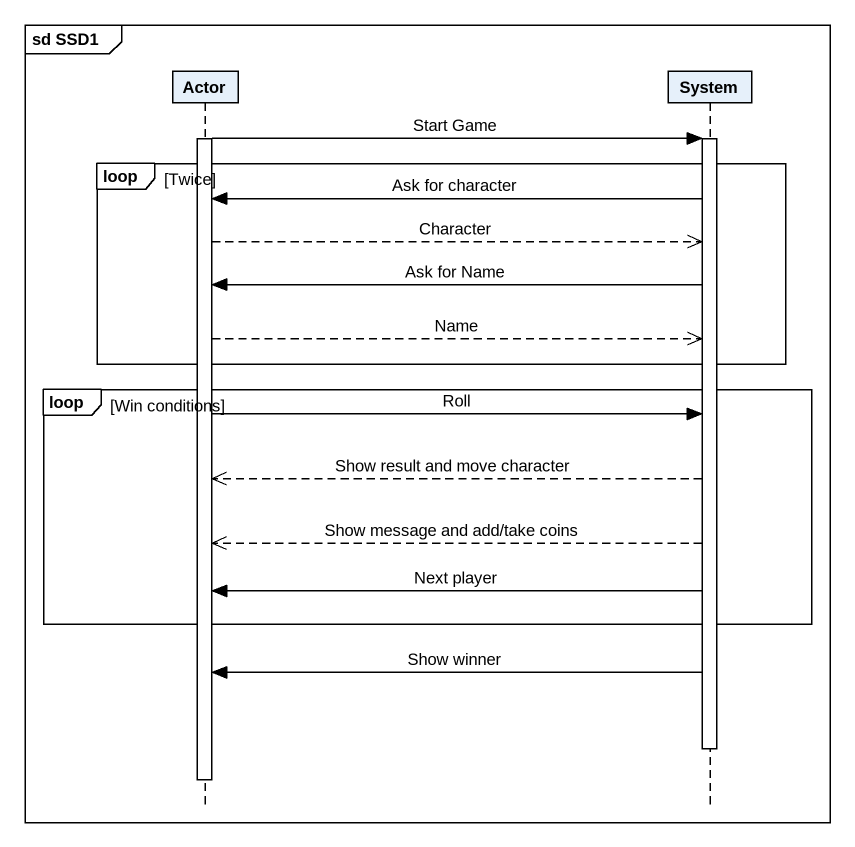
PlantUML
@startuml
mainframe sd SSD1
hide footbox
participant "Actor" as Actor_
participant System

activate Actor_
Actor_ -> System : Start Game
activate System
loop Twice
  System -> Actor_ : Ask for character
  Actor_ -->> System : Character
  System -> Actor_ : Ask for Name
  Actor_ -->> System : Name
end
loop Win conditions
  Actor_ -> System : Roll
  System -->> Actor_ : Show result and move character
  System -->> Actor_ : Show message and add/take coins
  System -> Actor_ : Next player
end
System -> Actor_ : Show winner
deactivate System
deactivate Actor_
@enduml
